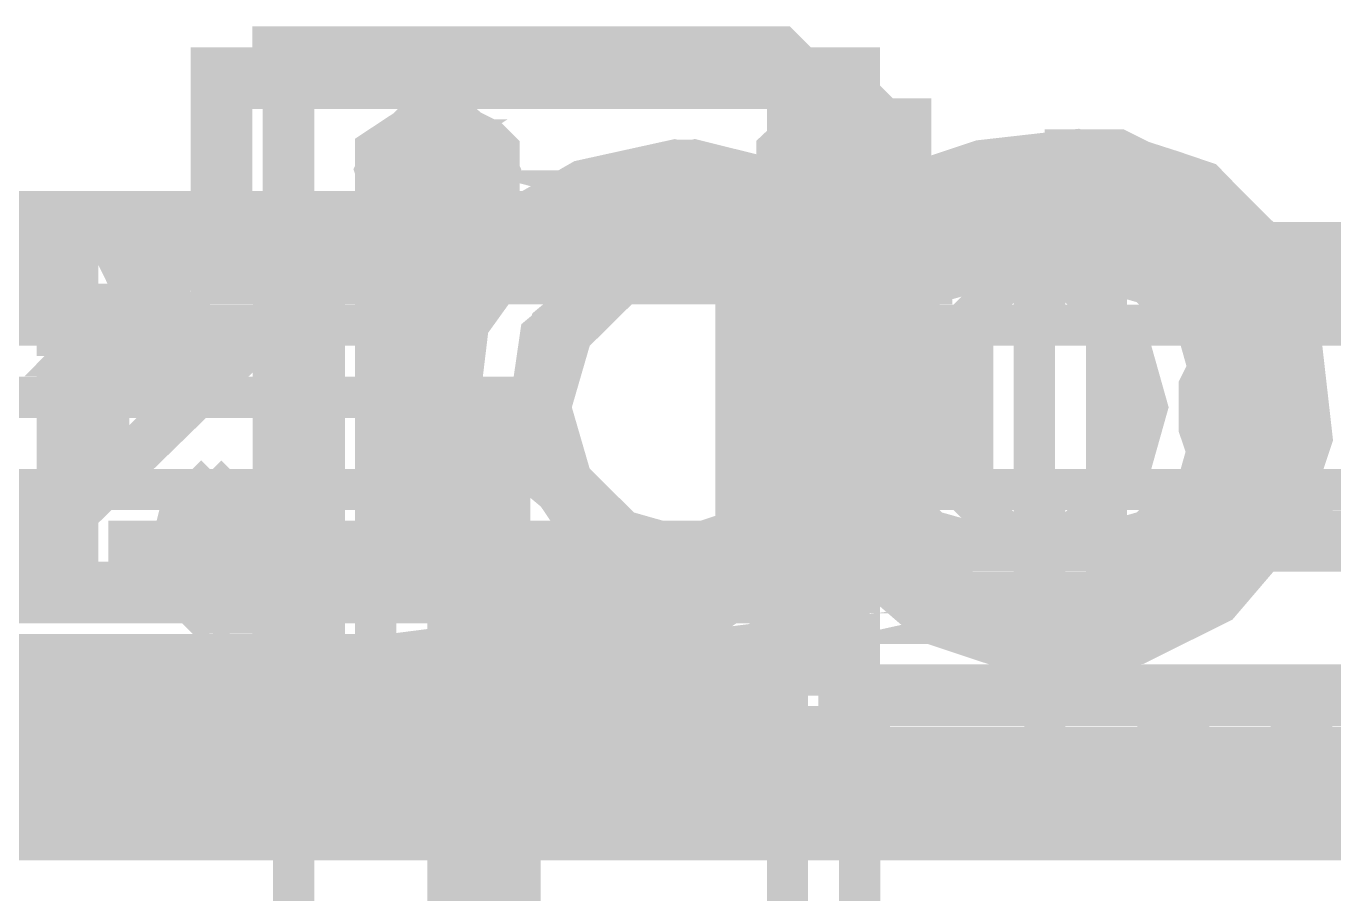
# Model space of a CAD drawing. Extents: x 0.1 to 11.6, y 0.3 to 16.2.
# Drawn here: x 9.9717 to 10.1835, y 13.7562 to 13.8967 of the extents above; entities that cross this region are included whole.
import ezdxf

# ---------------------------------------------------------------- set-up
doc = ezdxf.new("R2010")
doc.units = 0
doc.header["$MEASUREMENT"] = 0

msp = doc.modelspace()

# ---------------------------------------------------------------- linework, layer by layer
at = {"color": 0}
for points, const_width in [([(10.095, 13.8883), (10.095, 13.89), (10.0933, 13.8917), (10.0917, 13.8917), (10.0883, 13.8917), (10.085, 13.8917), (10.0817, 13.8917), (10.08, 13.8917), (10.075, 13.8917), (10.0717, 13.8917), (10.0667, 13.8917), (10.0617, 13.8917), (10.0583, 13.8917), (10.0517, 13.8917), (10.0483, 13.8917), (10.0433, 13.8917), (10.0384, 13.8917), (10.0333, 13.8917), (10.03, 13.8917), (10.0267, 13.8917), (10.0233, 13.8917), (10.02, 13.8917), (10.0167, 13.8917), (10.015, 13.8917), (10.0133, 13.8917), (10.0133, 13.89), (10.0133, 13.8883)], 0.01), ([(10.105, 13.88), (10.105, 13.8883), (10.1033, 13.8883), (10.1017, 13.8883), (10.1, 13.8883), (10.0983, 13.8883), (10.0933, 13.8883), (10.0917, 13.8883), (10.0866, 13.8883), (10.0817, 13.8883), (10.0783, 13.8883), (10.0717, 13.8883), (10.0684, 13.8883), (10.0617, 13.8883), (10.0566, 13.8883), (10.0517, 13.8883), (10.045, 13.8883), (10.0417, 13.8883), (10.035, 13.8883), (10.03, 13.8883), (10.025, 13.8883), (10.02, 13.8883), (10.0167, 13.8883), (10.0133, 13.8883), (10.01, 13.8883), (10.0084, 13.8883), (10.0067, 13.8883), (10.005, 13.8883), (10.0033, 13.8883), (10.0033, 13.865)], 0.01), ([(10.0133, 13.8883), (10.0133, 13.8033)], 0.00667), ([(10.015, 13.8883), (10.015, 13.8033)], 0.00667), ([(10.095, 13.8033), (10.095, 13.8883)], 0.00667), ([(10.0967, 13.875), (10.0967, 13.8883)], 0.00667), ([(10.1117, 13.88), (10.1133, 13.88)], 0.01), ([(10.1117, 13.88), (10.1133, 13.88)], 0.01), ([(10.045, 13.8733), (10.045, 13.8767), (10.0433, 13.8783), (10.04, 13.88), (10.0384, 13.88), (10.035, 13.88), (10.0333, 13.8783), (10.0317, 13.8767), (10.03, 13.8733)], 0.00667), ([(10.0317, 13.875), (10.035, 13.8783), (10.0384, 13.8783), (10.0333, 13.875)], 0.00667), ([(10.0333, 13.8733), (10.035, 13.8767), (10.0367, 13.8783), (10.0384, 13.88), (10.0417, 13.88), (10.0433, 13.88), (10.0467, 13.8783), (10.0483, 13.8767), (10.0483, 13.8733)], 0.00667), ([(10.0384, 13.88), (10.035, 13.88)], 0.00667), ([(10.0384, 13.87), (10.0384, 13.875), (10.035, 13.8783)], 0.00667), ([(10.0384, 13.8783), (10.0417, 13.875), (10.0384, 13.875)], 0.00667), ([(10.0417, 13.88), (10.04, 13.88)], 0.00667), ([(10.0967, 13.88), (10.095, 13.88), (10.095, 13.8783), (10.0933, 13.8767), (10.0933, 13.8733), (10.0933, 13.87), (10.095, 13.8666), (10.095, 13.865)], 0.00667), ([(10.0967, 13.865), (10.095, 13.865), (10.0967, 13.865), (10.0967, 13.8666), (10.0967, 13.87), (10.0967, 13.8733), (10.0967, 13.8767), (10.0967, 13.8783), (10.0967, 13.88), (10.095, 13.88)], 0.00667), ([(10.0967, 13.865), (10.0967, 13.8666), (10.095, 13.8683), (10.095, 13.87), (10.095, 13.8717), (10.095, 13.8733), (10.095, 13.8767), (10.095, 13.8783), (10.0967, 13.88)], 0.00667), ([(10.095, 13.8666), (10.095, 13.8683), (10.095, 13.8717), (10.095, 13.8733), (10.095, 13.875), (10.095, 13.8767), (10.095, 13.8783), (10.095, 13.88)], 0.00667), ([(10.095, 13.88), (10.0967, 13.88), (10.0967, 13.8783), (10.0967, 13.8767), (10.0967, 13.875), (10.0967, 13.8733), (10.0967, 13.8717), (10.0967, 13.8683), (10.0967, 13.8666), (10.095, 13.8666)], 0.00667), ([(10.0967, 13.88), (10.095, 13.88)], 0.00667), ([(10.0967, 13.88), (10.0983, 13.8783), (10.0983, 13.8767), (10.0983, 13.8733), (10.0983, 13.8717), (10.0983, 13.87), (10.0983, 13.8683), (10.0967, 13.8666), (10.0967, 13.865)], 0.00667), ([(10.105, 13.88), (10.105, 13.8783), (10.105, 13.8767), (10.105, 13.8733), (10.105, 13.87), (10.105, 13.8666), (10.105, 13.865)], 0.00667), ([(10.105, 13.865), (10.105, 13.88)], 0.00667), ([(10.1067, 13.875), (10.105, 13.8783)], 0.00667), ([(10.1133, 13.8783), (10.105, 13.8783), (10.105, 13.875)], 0.00667), ([(10.1117, 13.8767), (10.1133, 13.8767)], 0.01), ([(10.1133, 13.88), (10.1133, 13.8783), (10.1133, 13.8767), (10.1133, 13.8733), (10.1133, 13.8717), (10.1133, 13.87), (10.1133, 13.8683), (10.1133, 13.8666), (10.1133, 13.865)], 0.00667), ([(10.1683, 13.86), (10.1567, 13.87), (10.1417, 13.875), (10.1267, 13.8733), (10.1117, 13.8683)], 0.01), ([(10.1717, 13.86), (10.1683, 13.8633), (10.165, 13.8666), (10.1617, 13.87), (10.1567, 13.8717), (10.1517, 13.8733), (10.1483, 13.875), (10.1417, 13.875), (10.14, 13.875), (10.1367, 13.875)], 0.01), ([(10.0333, 13.87), (10.0333, 13.875), (10.0317, 13.875)], 0.00667), ([(10.0317, 13.875), (10.0317, 13.87)], 0.00667), ([(10.0417, 13.875), (10.0417, 13.87), (10.0384, 13.87)], 0.00667), ([(10.1017, 13.865), (10.09, 13.8717), (10.0767, 13.875), (10.0617, 13.8717), (10.05, 13.865)], 0.00667), ([(10.105, 13.855), (10.105, 13.865), (10.0933, 13.8717), (10.08, 13.875), (10.0667, 13.8717), (10.055, 13.865)], 0.00667), ([(10.08, 13.875), (10.0767, 13.875)], 0.00667), ([(10.1717, 13.8583), (10.1783, 13.845), (10.18, 13.83), (10.175, 13.815), (10.165, 13.8033), (10.1517, 13.7967), (10.1367, 13.795), (10.1217, 13.8), (10.11, 13.81), (10.1067, 13.815), (10.105, 13.8184), (10.1033, 13.8233), (10.1017, 13.8283), (10.1017, 13.8333), (10.1017, 13.8366), (10.1017, 13.8417), (10.1033, 13.8467), (10.105, 13.8517), (10.1067, 13.855), (10.11, 13.86), (10.1133, 13.8633), (10.1166, 13.8666), (10.1217, 13.8683), (10.125, 13.8717), (10.13, 13.8733), (10.135, 13.8733), (10.1383, 13.875), (10.1417, 13.875)], 0.00667), ([(10.105, 13.87), (10.105, 13.875), (10.1133, 13.875)], 0.00667), ([(10.1067, 13.87), (10.1067, 13.875)], 0.00667), ([(10.03, 13.8733), (10.0317, 13.87), (10.0333, 13.8666), (10.035, 13.865), (10.0384, 13.865)], 0.00667), ([(10.0483, 13.8733), (10.0483, 13.87), (10.0467, 13.8666), (10.0433, 13.865), (10.0417, 13.865), (10.0384, 13.865), (10.0367, 13.8666), (10.035, 13.87), (10.0333, 13.8733)], 0.00667), ([(10.0384, 13.865), (10.04, 13.865), (10.0433, 13.8666), (10.045, 13.87), (10.045, 13.8733)], 0.00667), ([(10.0417, 13.87), (10.0384, 13.8683), (10.035, 13.8683), (10.0384, 13.87)], 0.00667), ([(10.0317, 13.87), (10.0333, 13.87), (10.0384, 13.8683)], 0.00667), ([(10.0317, 13.87), (10.035, 13.8683)], 0.00667), ([(10.07, 13.87), (10.0566, 13.8666), (10.0467, 13.86), (10.0384, 13.8483), (10.0367, 13.835), (10.0384, 13.8217), (10.0467, 13.81), (10.0566, 13.8017), (10.07, 13.8)], 0.00667), ([(10.0767, 13.87), (10.0633, 13.8666), (10.0517, 13.86), (10.0433, 13.8483), (10.0417, 13.835), (10.0433, 13.8217), (10.0517, 13.81), (10.0633, 13.8017), (10.0767, 13.8)], 0.00667), ([(10.0967, 13.8033), (10.0967, 13.87)], 0.00667), ([(10.1133, 13.8683), (10.105, 13.8683), (10.1067, 13.87)], 0.00667), ([(10.135, 13.8), (10.1233, 13.8017), (10.1117, 13.81), (10.1033, 13.8217), (10.1017, 13.835), (10.1033, 13.8483), (10.11, 13.8583), (10.1133, 13.8617), (10.1166, 13.8633), (10.1183, 13.865), (10.1217, 13.8666), (10.125, 13.8683), (10.1283, 13.87), (10.1317, 13.87), (10.135, 13.87)], 0.00667), ([(10.105, 13.8683), (10.105, 13.87), (10.1133, 13.87)], 0.00667), ([(10.1417, 13.87), (10.1283, 13.8666), (10.1166, 13.86), (10.11, 13.8483), (10.1067, 13.835), (10.11, 13.8217), (10.1166, 13.81), (10.1283, 13.8017), (10.1417, 13.8)], 0.00667), ([(10.1417, 13.87), (10.1283, 13.8666), (10.1166, 13.86), (10.1083, 13.8483), (10.1067, 13.835), (10.1083, 13.8217), (10.1166, 13.81), (10.1283, 13.8017), (10.1417, 13.8)], 0.00667), ([(10.1117, 13.87), (10.1133, 13.87)], 0.01), ([(10.1117, 13.865), (10.1117, 13.8666), (10.1166, 13.8683), (10.1217, 13.87), (10.125, 13.87), (10.13, 13.87)], 0.01), ([(10.1533, 13.865), (10.1517, 13.8666), (10.1483, 13.8683), (10.145, 13.87), (10.1417, 13.87), (10.1383, 13.87), (10.135, 13.87), (10.13, 13.87), (10.135, 13.87), (10.14, 13.87), (10.1433, 13.8683), (10.1467, 13.8666), (10.1483, 13.865)], 0.01), ([(10.105, 13.865), (10.105, 13.8666)], 0.01), ([(10.1117, 13.8666), (10.1133, 13.8666)], 0.01), ([(10.1117, 13.8666), (10.1133, 13.8666)], 0.01), ([(10.1117, 13.865), (10.1117, 13.8666)], 0.01), ([(9.97835, 13.865), (9.94997, 13.865), (9.94997, 13.8483)], 0.01), ([(10.1067, 13.86), (10.1067, 13.865), (10.1017, 13.865), (10.0933, 13.865), (10.0866, 13.865), (10.08, 13.865), (10.0717, 13.865), (10.0633, 13.865), (10.0566, 13.865), (10.05, 13.865), (10.0417, 13.865), (10.0333, 13.865), (10.0267, 13.865), (10.02, 13.865), (10.0117, 13.865), (10.0067, 13.865), (10, 13.865), (9.99333, 13.865), (9.98833, 13.865), (9.98167, 13.865), (9.97835, 13.865), (9.97835, 13.8467)], 0.01), ([(10.095, 13.8666), (10.0967, 13.865)], 0.00667), ([(10.105, 13.865), (10.1067, 13.865)], 0.01), ([(10.1067, 13.865), (10.135, 13.865), (10.135, 13.86)], 0.01), ([(10.1117, 13.865), (10.1133, 13.8666)], 0.00667), ([(10.135, 13.865), (10.16, 13.865), (10.16, 13.86)], 0.01), ([(9.97331, 13.865), (9.97331, 13.8483)], 0.00667), ([(9.98833, 13.865), (9.98833, 13.855)], 0.00667), ([(10.005, 13.865), (10.005, 13.855)], 0.00667), ([(10.0133, 13.865), (10.0133, 13.805)], 0.00667), ([(10.0317, 13.865), (10.0317, 13.805)], 0.00667), ([(10.035, 13.865), (10.0384, 13.865)], 0.00667), ([(10.0367, 13.865), (10.0367, 13.805)], 0.00667), ([(10.04, 13.865), (10.0417, 13.865)], 0.00667), ([(10.1117, 13.865), (10.1017, 13.8533), (10.0967, 13.84), (10.0967, 13.825), (10.105, 13.8117), (10.1166, 13.8033), (10.13, 13.8)], 0.00667), ([(10.1683, 13.8583), (10.175, 13.845), (10.1767, 13.83), (10.1717, 13.815), (10.1617, 13.8033), (10.1483, 13.7967), (10.1334, 13.795), (10.1183, 13.8), (10.1067, 13.81), (10.1, 13.8217), (10.0983, 13.835), (10.1, 13.8467), (10.1067, 13.8583), (10.11, 13.8633), (10.1117, 13.865)], 0.00667), ([(10.1483, 13.865), (10.16, 13.8533), (10.165, 13.84), (10.165, 13.825), (10.1567, 13.8117), (10.145, 13.8033), (10.13, 13.8), (10.135, 13.8), (10.1483, 13.8017), (10.16, 13.81), (10.1683, 13.8217), (10.17, 13.835), (10.1683, 13.8483), (10.16, 13.8583), (10.16, 13.8483)], 0.00667), ([(10.11, 13.865), (10.11, 13.805)], 0.00667), ([(10.115, 13.865), (10.115, 13.805)], 0.00667), ([(10.1217, 13.855), (10.1217, 13.865)], 0.00667), ([(10.135, 13.865), (10.135, 13.805)], 0.00667), ([(10.1467, 13.865), (10.1467, 13.805)], 0.00667), ([(10.1533, 13.865), (10.155, 13.8633), (10.1583, 13.8617), (10.16, 13.86)], 0.00667), ([(10.095, 13.7933), (10.095, 13.86), (10.105, 13.86), (10.105, 13.7884), (10.1567, 13.7884)], 0.01), ([(10.2517, 13.7884), (10.2517, 13.86), (10.105, 13.86)], 0.01), ([(10.02, 13.8583), (10.02, 13.7884), (9.87332, 13.7884)], 0.00667), ([(9.94835, 13.7884), (10.02, 13.8583)], 0.00667), ([(9.94997, 13.8583), (10.0283, 13.8583), (10.0283, 13.7783)], 0.00667), ([(9.94997, 13.7884), (10.0217, 13.8583)], 0.00667), ([(9.98335, 13.8433), (9.98503, 13.8417), (9.98335, 13.8433), (9.98503, 13.8467), (9.98665, 13.85), (9.98833, 13.85), (9.98665, 13.8467), (9.98503, 13.8433), (9.98665, 13.84), (9.98665, 13.8417), (9.98665, 13.8433), (9.98503, 13.8433), (9.98503, 13.845), (9.98665, 13.845), (9.98665, 13.8467), (9.98665, 13.8483), (9.98833, 13.8483), (9.98833, 13.85), (9.99001, 13.85), (9.99164, 13.85), (9.99333, 13.85), (9.99333, 13.8483)], 0.01), ([(10.0283, 13.8583), (10.095, 13.8583)], 0.00667), ([(10.08, 13.8583), (10.0684, 13.855), (10.06, 13.8467), (10.0566, 13.835), (10.06, 13.8233), (10.0684, 13.815), (10.08, 13.8117)], 0.00667), ([(10.185, 13.8583), (10.0767, 13.8583), (10.0866, 13.855), (10.0967, 13.8467), (10.0983, 13.835), (10.0967, 13.8233), (10.0866, 13.815), (10.0767, 13.8117), (10.185, 13.8117)], 0.00667), ([(10.1067, 13.8583), (10.1067, 13.805)], 0.00667), ([(10.13, 13.8583), (10.1183, 13.855), (10.11, 13.8467), (10.1083, 13.835), (10.11, 13.8233), (10.1183, 13.815), (10.13, 13.8117)], 0.00667), ([(10.1417, 13.8583), (10.13, 13.855), (10.1217, 13.8467), (10.1183, 13.835), (10.1217, 13.8233), (10.13, 13.815), (10.1417, 13.8117)], 0.00667), ([(10.1367, 13.8583), (10.1367, 13.8483)], 0.00667), ([(9.98833, 13.855), (9.99001, 13.855), (9.99333, 13.855), (9.99501, 13.855), (9.99832, 13.855), (10.0017, 13.855), (10.005, 13.855), (10.01, 13.855), (10.015, 13.855), (10.02, 13.855), (10.025, 13.855), (10.0317, 13.855), (10.0367, 13.855), (10.0433, 13.855)], 0.00667), ([(10.0433, 13.855), (10.05, 13.855), (10.0566, 13.855), (10.0617, 13.855), (10.0684, 13.855), (10.075, 13.855), (10.08, 13.855), (10.0866, 13.855), (10.0917, 13.855), (10.0967, 13.855), (10.1017, 13.855), (10.1067, 13.855), (10.11, 13.855), (10.1133, 13.855), (10.1166, 13.855), (10.1183, 13.855), (10.12, 13.855), (10.1217, 13.855)], 0.00667), ([(10.18, 13.8533), (10.1783, 13.8517), (10.1767, 13.8517), (10.1767, 13.85), (10.175, 13.85), (10.175, 13.8483), (10.1667, 13.8483)], 0.00667), ([(9.99164, 13.85), (9.99001, 13.85), (9.98335, 13.85), (9.97999, 13.85), (9.97999, 13.8483), (9.97835, 13.8467), (9.97835, 13.845), (9.97835, 13.8433)], 0.01), ([(9.98503, 13.845), (9.98503, 13.8467), (9.98503, 13.8483), (9.98665, 13.8483), (9.98665, 13.85)], 0.01), ([(9.98833, 13.85), (9.99001, 13.85), (9.99333, 13.85), (9.99164, 13.85), (9.99501, 13.85), (9.99669, 13.8483), (9.99501, 13.8483), (9.99333, 13.85), (9.99164, 13.85), (9.99001, 13.8483), (9.99001, 13.8467), (9.99001, 13.845), (9.98833, 13.8433), (9.99001, 13.8417), (9.99001, 13.84), (9.99164, 13.84), (9.99333, 13.84), (9.99501, 13.84), (9.99669, 13.84), (9.99501, 13.8383), (9.99164, 13.8383), (9.99001, 13.8383)], 0.01), ([(9.98833, 13.8366), (9.98665, 13.84), (9.98665, 13.8383), (9.98833, 13.8383), (9.98833, 13.8366), (9.99001, 13.8366)], 0.00667), ([(9.99001, 13.85), (9.99164, 13.85)], 0.01), ([(9.99832, 13.845), (9.99832, 13.8467), (9.99669, 13.85)], 0.01), ([(9.99001, 13.85), (9.98833, 13.85), (9.98833, 13.8483), (9.98665, 13.8483), (9.98665, 13.8467)], 0.00667), ([(9.98833, 13.85), (9.98665, 13.8467)], 0.00667), ([(9.99001, 13.8483), (9.99001, 13.8467), (9.98833, 13.845), (9.98833, 13.8433), (9.98833, 13.8417), (9.99001, 13.84)], 0.01), ([(9.99669, 13.8483), (9.99501, 13.85), (9.99333, 13.85), (9.99164, 13.85), (9.99001, 13.8483), (9.98833, 13.845), (9.98833, 13.8433)], 0.00667), ([(9.99001, 13.85), (9.99001, 13.8467), (9.98833, 13.8467), (9.98833, 13.845), (9.98833, 13.8433)], 0.00667), ([(9.99333, 13.85), (9.99164, 13.85), (9.99164, 13.8483), (9.99001, 13.8483), (9.99001, 13.8467)], 0.00667), ([(9.99832, 13.8467), (9.99669, 13.8467), (9.99669, 13.8483), (9.99501, 13.85), (9.99333, 13.85)], 0.00667), ([(9.99669, 13.8433), (9.99501, 13.84), (9.99501, 13.8417), (9.99501, 13.8433), (9.99501, 13.845), (9.99501, 13.8467)], 0.00667), ([(9.99669, 13.8483), (9.99832, 13.8433), (9.99669, 13.84)], 0.01), ([(10.095, 13.8217), (10.0883, 13.8217), (10.0883, 13.8483), (10.095, 13.8483)], 0.01), ([(10.0367, 13.8483), (9.96164, 13.8483), (9.98503, 13.8483)], 0.00667), ([(9.98335, 13.845), (9.98503, 13.8467)], 0.01), ([(9.98503, 13.8483), (9.98503, 13.8217)], 0.00667), ([(9.98503, 13.8433), (9.98503, 13.845), (9.98665, 13.8467)], 0.00667), ([(9.98665, 13.8467), (9.98503, 13.845), (9.98503, 13.8433), (9.98503, 13.8417), (9.98503, 13.84), (9.98665, 13.84)], 0.00667), ([(9.98665, 13.8467), (9.98665, 13.8483), (9.98833, 13.8483), (9.99001, 13.8483)], 0.00667), ([(9.99333, 13.8467), (9.99164, 13.8467), (9.99164, 13.8483), (9.99001, 13.8483), (9.98833, 13.8483), (9.98665, 13.8483)], 0.00667), ([(9.98665, 13.8433), (9.99001, 13.8467)], 0.00667), ([(9.99001, 13.8483), (9.99164, 13.8483), (9.99333, 13.8483), (9.99333, 13.8467), (9.99501, 13.8467)], 0.00667), ([(9.99001, 13.8467), (9.99164, 13.8467), (9.99333, 13.8467), (9.99501, 13.8467), (9.99501, 13.845), (9.99501, 13.8433)], 0.00667), ([(9.99333, 13.8483), (9.99501, 13.8483), (9.99501, 13.8467), (9.99669, 13.8467)], 0.00667), ([(9.99333, 13.8483), (9.99501, 13.8467), (9.99501, 13.845), (9.99501, 13.8433)], 0.00667), ([(9.99333, 13.8433), (9.99333, 13.845), (9.99333, 13.8467)], 0.00667), ([(9.99501, 13.8483), (9.99669, 13.8467)], 0.00667), ([(9.99501, 13.8467), (9.99669, 13.8467), (9.99832, 13.845), (9.99832, 13.8433)], 0.00667), ([(9.99669, 13.8433), (9.99501, 13.8467)], 0.00667), ([(9.99669, 13.8433), (9.99501, 13.8467)], 0.00667), ([(9.99832, 13.8433), (9.99832, 13.845), (9.99832, 13.8467)], 0.00667), ([(10.0117, 13.8217), (10.0117, 13.8483)], 0.00667), ([(10.0367, 13.8483), (10.0367, 13.8217)], 0.00667), ([(10.095, 13.8483), (10.115, 13.8483)], 0.00667), ([(10.115, 13.8217), (10.115, 13.8483), (10.225, 13.8483), (10.225, 13.8217)], 0.00667), ([(10.125, 13.8483), (10.125, 13.8217)], 0.00667), ([(10.1483, 13.8217), (10.1483, 13.8483)], 0.00667), ([(10.175, 13.8483), (10.175, 13.82), (10.1667, 13.82)], 0.00667), ([(9.97667, 13.8433), (9.97835, 13.8417), (9.97835, 13.84), (9.97999, 13.84), (9.97999, 13.8383), (9.98167, 13.8383), (9.98335, 13.8383), (9.99001, 13.8383), (9.99164, 13.8383), (9.99333, 13.8383)], 0.01), ([(9.97835, 13.845), (9.97835, 13.8417)], 0.00667), ([(9.98833, 13.8383), (9.98665, 13.8383), (9.98503, 13.84), (9.98335, 13.8433), (9.98503, 13.8433)], 0.01), ([(9.98503, 13.8433), (9.98503, 13.845)], 0.00667), ([(9.99832, 13.8433), (10, 13.8433)], 0.01), ([(9.99832, 13.8433), (9.99832, 13.845)], 0.00667), ([(9.88167, 13.7933), (10.095, 13.7933), (10.095, 13.805), (10.0933, 13.805), (10.0866, 13.805), (10.08, 13.805), (10.0717, 13.805), (10.0633, 13.805), (10.0566, 13.805), (10.05, 13.805), (10.0417, 13.805), (10.0333, 13.805), (10.0267, 13.805), (10.02, 13.805), (10.0117, 13.805), (10.0067, 13.805), (10, 13.805), (9.99333, 13.805), (9.98833, 13.805), (9.98167, 13.805), (9.97835, 13.805), (9.97835, 13.8417)], 0.01), ([(9.98665, 13.84), (9.98503, 13.84), (9.98503, 13.8417)], 0.01), ([(9.98503, 13.8417), (9.98503, 13.8433)], 0.00667), ([(9.98665, 13.84), (9.98503, 13.84), (9.98503, 13.8417), (9.98503, 13.8433)], 0.00667), ([(9.98503, 13.8433), (9.98665, 13.8433)], 0.00667), ([(9.98665, 13.8383), (9.98833, 13.8383), (9.99001, 13.8383), (9.99164, 13.8383), (9.99164, 13.84), (9.99333, 13.84), (9.99333, 13.8417), (9.99333, 13.8433)], 0.00667), ([(9.98665, 13.8433), (9.99001, 13.84), (9.99001, 13.8383), (9.99164, 13.8383), (9.99164, 13.8366), (9.99333, 13.8366)], 0.00667), ([(9.98833, 13.8433), (9.98833, 13.84), (9.99001, 13.8383), (9.99164, 13.8366), (9.99333, 13.8366), (9.99501, 13.8366), (9.99669, 13.8383)], 0.00667), ([(9.98833, 13.8433), (9.98833, 13.8417), (9.98833, 13.84), (9.99001, 13.84)], 0.00667), ([(9.99501, 13.8433), (9.99501, 13.8417), (9.99501, 13.84), (9.99333, 13.84), (9.99164, 13.84), (9.99001, 13.84)], 0.00667), ([(9.99669, 13.8433), (9.99501, 13.84), (9.99333, 13.84), (9.99333, 13.8383), (9.99164, 13.8383), (9.99001, 13.8383)], 0.00667), ([(9.99832, 13.8433), (9.99832, 13.8417), (9.99669, 13.84), (9.99501, 13.8383)], 0.00667), ([(9.99501, 13.8433), (9.99501, 13.8417), (9.99501, 13.84)], 0.00667), ([(9.99669, 13.84), (9.99832, 13.8417)], 0.01), ([(9.99669, 13.8433), (9.99669, 13.8417), (9.99669, 13.84)], 0.00667), ([(9.99669, 13.84), (9.99669, 13.8433)], 0.00667), ([(9.99669, 13.8433), (9.99832, 13.8433)], 0.00667), ([(9.99832, 13.8417), (9.99832, 13.8433)], 0.00667), ([(9.99832, 13.84), (9.99832, 13.8417), (9.99832, 13.8433)], 0.00667), ([(9.98503, 13.8417), (9.98665, 13.8417)], 0.00667), ([(9.99001, 13.8383), (9.98833, 13.8383), (9.98665, 13.8383), (9.98665, 13.84)], 0.00667), ([(9.99001, 13.8366), (9.99001, 13.84)], 0.00667), ([(9.99501, 13.8383), (9.99669, 13.84), (9.99501, 13.84), (9.99501, 13.8383), (9.99333, 13.8383)], 0.00667), ([(9.99333, 13.8383), (9.99501, 13.84)], 0.00667), ([(9.99333, 13.8366), (9.99333, 13.8383), (9.99501, 13.84), (9.99333, 13.8383)], 0.00667), ([(9.99333, 13.8366), (9.99501, 13.8366), (9.99669, 13.8383), (9.99669, 13.84), (9.99832, 13.84)], 0.00667), ([(9.87332, 13.8366), (10.05, 13.8366), (10.05, 13.7783)], 0.00667), ([(10.04, 13.8366), (10.04, 13.69)], 0.00667), ([(10.045, 13.7783), (10.045, 13.8366), (10.045, 13.69)], 0.00667), ([(9.94997, 13.8217), (9.94997, 13.805), (9.97835, 13.805)], 0.01), ([(10.0367, 13.8217), (9.96164, 13.8217), (9.98503, 13.8217)], 0.00667), ([(9.97331, 13.8217), (9.97331, 13.805)], 0.00667), ([(10.095, 13.8217), (10.115, 13.8217), (10.225, 13.8217)], 0.00667), ([(10.1367, 13.8217), (10.1367, 13.805)], 0.00667), ([(10.16, 13.8217), (10.16, 13.805)], 0.00667), ([(10.18, 13.815), (10.18, 13.8167), (10.1783, 13.8167), (10.1767, 13.8184), (10.1767, 13.82), (10.175, 13.82)], 0.00667), ([(9.98833, 13.805), (9.98833, 13.8133), (9.99001, 13.8133), (9.99333, 13.8133), (9.99501, 13.8133), (9.99832, 13.8133), (10.0017, 13.8133), (10.005, 13.8133), (10.01, 13.8133), (10.015, 13.8133), (10.02, 13.8133), (10.025, 13.8133), (10.0317, 13.8133), (10.0367, 13.8133), (10.0433, 13.8133)], 0.00667), ([(10.005, 13.8133), (10.005, 13.805)], 0.00667), ([(10.0433, 13.8133), (10.05, 13.8133), (10.0566, 13.8133), (10.0617, 13.8133), (10.0684, 13.8133), (10.075, 13.8133), (10.08, 13.8133), (10.0866, 13.8133), (10.0917, 13.8133), (10.0967, 13.8133), (10.1017, 13.8133), (10.1067, 13.8133), (10.11, 13.8133), (10.1133, 13.8133), (10.1166, 13.8133), (10.1183, 13.8133), (10.12, 13.8133), (10.1217, 13.8133)], 0.00667), ([(10.105, 13.8133), (10.105, 13.8033), (10.1033, 13.8033), (10.1017, 13.8033), (10.0983, 13.8033), (10.095, 13.8033)], 0.00667), ([(10.1217, 13.805), (10.1217, 13.8133)], 0.00667), ([(10.0033, 13.805), (10.005, 13.805)], 0.01), ([(10.095, 13.805), (10.0933, 13.805), (10.0917, 13.805), (10.0866, 13.805), (10.0817, 13.805), (10.0783, 13.805), (10.0717, 13.805), (10.0684, 13.805), (10.0617, 13.805), (10.0566, 13.805), (10.0517, 13.805), (10.045, 13.805), (10.0417, 13.805), (10.035, 13.805), (10.03, 13.805), (10.025, 13.805), (10.02, 13.805), (10.0167, 13.805), (10.0133, 13.805), (10.01, 13.805), (10.0084, 13.805), (10.0067, 13.805), (10.005, 13.805), (10.0033, 13.805)], 0.01), ([(10.0133, 13.805), (10.0133, 13.7933)], 0.01), ([(10.05, 13.805), (10.0617, 13.7967), (10.0767, 13.795), (10.09, 13.7967), (10.1017, 13.805)], 0.00667), ([(10.055, 13.805), (10.0667, 13.7967), (10.08, 13.795), (10.0933, 13.7967), (10.1067, 13.805)], 0.00667), ([(10.095, 13.805), (10.1017, 13.805), (10.1067, 13.805)], 0.00667), ([(10.1067, 13.805), (10.1367, 13.805)], 0.00667), ([(10.1367, 13.805), (10.16, 13.805)], 0.00667), ([(10, 13.8017), (10.0033, 13.8017)], 0.00667), ([(10.0033, 13.8017), (10.01, 13.8017)], 0.00667), ([(10.0767, 13.795), (10.08, 13.795)], 0.00667), ([(10.1367, 13.795), (10.1417, 13.795)], 0.00667), ([(10.015, 13.7933), (10.015, 13.7833)], 0.00667), ([(10.095, 13.7933), (10.1083, 13.7933)], 0.00667), ([(10.095, 13.7833), (10.095, 13.7933)], 0.00667), ([(10.1083, 13.7933), (10.1083, 13.7833)], 0.00667), ([(10.1783, 13.7783), (10.1783, 13.7884), (10.1567, 13.7884), (10.1567, 13.7783)], 0.01), ([(10.1783, 13.7884), (10.3233, 13.7884), (10.3233, 13.7783)], 0.01), ([(9.97667, 13.7783), (9.97667, 13.7884)], 0.00667), ([(10.1367, 13.7884), (10.1367, 13.7783)], 0.00667), ([(10.16, 13.7783), (10.16, 13.7884)], 0.00667), ([(9.88167, 13.7783), (9.88167, 13.785), (10.095, 13.785)], 0.01), ([(10.0133, 13.785), (10.0133, 13.7783)], 0.01), ([(10.1083, 13.7833), (10.095, 13.7833)], 0.00667), ([(9.14665, 13.7783), (10.2116, 13.7783), (10.23, 13.7783), (10.2483, 13.7783), (10.2667, 13.7783), (10.2867, 13.7783), (10.305, 13.7783), (10.325, 13.7783), (10.345, 13.7783), (10.3633, 13.7783)], 0.01), ([(9.97667, 13.7717), (9.97667, 13.7783)], 0.00667), ([(9.98503, 13.7783), (9.98503, 13.7767)], 0.00667), ([(9.98503, 13.7767), (9.98665, 13.7767), (9.98833, 13.7767), (9.99001, 13.7767), (9.99333, 13.7767), (9.99669, 13.7767), (10, 13.7767), (10.0033, 13.7767), (10.0084, 13.7767), (10.0133, 13.7767), (10.0183, 13.7767), (10.0233, 13.7767), (10.0283, 13.7767), (10.0333, 13.7767), (10.0384, 13.7767), (10.0433, 13.7767), (10.0483, 13.7767), (10.0533, 13.7767), (10.0583, 13.7767), (10.0633, 13.7767), (10.0667, 13.7767), (10.07, 13.7767), (10.0733, 13.7767), (10.0767, 13.7767), (10.0783, 13.7767), (10.08, 13.7767), (10.0817, 13.7767)], 0.00667), ([(10.0067, 13.7767), (10.0067, 13.7717)], 0.00667), ([(10.015, 13.7783), (10.015, 13.74)], 0.00667), ([(10.0517, 13.7717), (10.05, 13.7717), (10.0483, 13.7717), (10.0467, 13.7733), (10.045, 13.775), (10.045, 13.7767), (10.045, 13.7783)], 0.00667), ([(10.0517, 13.7783), (10.05, 13.7783)], 0.00667), ([(10.0817, 13.7767), (10.1033, 13.7767), (10.1233, 13.7767), (10.125, 13.7767)], 0.00667), ([(10.095, 13.7783), (10.095, 13.74)], 0.00667), ([(10.1033, 13.7717), (10.1033, 13.7767)], 0.00667), ([(10.125, 13.7767), (10.125, 13.7783)], 0.00667), ([(10.1367, 13.7783), (10.1367, 13.7717)], 0.00667), ([(10.16, 13.7717), (10.16, 13.7783)], 0.00667), ([(10.3633, 13.7717), (10.345, 13.7717), (10.325, 13.7717), (10.305, 13.7717), (10.2867, 13.7717), (10.2667, 13.7717), (10.2483, 13.7717), (10.23, 13.7717), (10.2116, 13.7717), (9.14665, 13.7717)], 0.01), ([(9.14665, 13.77), (10.2116, 13.77), (10.23, 13.77), (10.2483, 13.77), (10.2667, 13.77), (10.2867, 13.77), (10.305, 13.77), (10.325, 13.77), (10.345, 13.77), (10.3633, 13.77)], 0.01), ([(10.0417, 13.7717), (10.0417, 13.055)], 0.00667), ([(10.0433, 13.7383), (10.0433, 13.7717)], 0.00667), ([(10.0433, 13.7717), (10.0433, 13.055)], 0.00667), ([(10.0467, 13.7383), (10.0467, 13.7717)], 0.00667), ([(10.1067, 13.7717), (10.1067, 13.055)], 0.00667), ([(10.1067, 13.7717), (10.1067, 13.055)], 0.00667), ([(10.0483, 13.77), (10.0483, 13.0566)], 0.00667), ([(10.0517, 13.77), (10.0517, 13.0566)], 0.00667), ([(9.92165, 13.765), (9.93832, 13.765), (9.95665, 13.765), (9.97499, 13.765), (9.99164, 13.765), (10.0084, 13.765), (10.025, 13.765), (10.04, 13.765), (10.0566, 13.765), (10.0717, 13.765), (10.0866, 13.765), (10.1, 13.765), (10.115, 13.765), (10.1283, 13.765), (10.1417, 13.765), (10.1533, 13.765), (10.165, 13.765), (10.1767, 13.765), (10.1883, 13.765)], 0.00667)]:
    msp.add_lwpolyline(points, dxfattribs=dict(at, const_width=const_width))
for points, const_width in [([(10.1117, 13.8767), (10.1117, 13.8783), (10.1133, 13.8767), (10.1133, 13.87), (10.1117, 13.87), (10.1117, 13.8767)], 0.01), ([(10.1117, 13.8666), (10.1033, 13.8666), (10.1033, 13.8683), (10.1017, 13.87), (10.1017, 13.8733), (10.1017, 13.8767), (10.1033, 13.88), (10.1117, 13.88), (10.1117, 13.8767), (10.1117, 13.875), (10.1117, 13.8717), (10.1117, 13.87), (10.1117, 13.8683), (10.1117, 13.8666)], 0.01), ([(10.1117, 13.8666), (10.1117, 13.8683), (10.1117, 13.87), (10.1117, 13.8717), (10.1117, 13.8733), (10.1117, 13.8767), (10.1117, 13.8783), (10.1117, 13.88), (10.1133, 13.88), (10.1133, 13.8783), (10.1133, 13.8767), (10.1133, 13.8733), (10.1133, 13.8717), (10.1133, 13.87), (10.1133, 13.8683), (10.1117, 13.8683), (10.1117, 13.8666)], 0.01), ([(10.0417, 13.8733), (10.04, 13.8767), (10.0367, 13.88), (10.0333, 13.88), (10.03, 13.8767), (10.0283, 13.8733), (10.03, 13.8683), (10.0333, 13.8666), (10.0367, 13.8666), (10.04, 13.8683), (10.0417, 13.8733)], 0.00667), ([(10.0283, 13.8733), (10.0283, 13.8683), (10.0333, 13.865), (10.0367, 13.865), (10.0417, 13.8683), (10.0417, 13.8733), (10.0417, 13.8767), (10.0367, 13.88), (10.0333, 13.88), (10.0283, 13.8767), (10.0283, 13.8733)], 0.00667), ([(10.0333, 13.8733), (10.035, 13.8683), (10.0384, 13.865), (10.0433, 13.865), (10.0467, 13.8683), (10.0483, 13.8733), (10.0467, 13.8767), (10.0433, 13.88), (10.0384, 13.88), (10.035, 13.8767), (10.0333, 13.8733)], 0.00667), ([(10.0467, 13.8733), (10.0467, 13.8767), (10.0433, 13.88), (10.0384, 13.88), (10.035, 13.8767), (10.035, 13.8733), (10.035, 13.8683), (10.0384, 13.8666), (10.0433, 13.8666), (10.0467, 13.8683), (10.0467, 13.8733)], 0.00667), ([(10.0767, 13.8), (10.07, 13.8), (10.0833, 13.8017), (10.095, 13.81), (10.1033, 13.8217), (10.105, 13.835), (10.1033, 13.8483), (10.095, 13.86), (10.0833, 13.8666), (10.07, 13.87), (10.0767, 13.87), (10.09, 13.8666), (10.1, 13.86), (10.1083, 13.8483), (10.11, 13.835), (10.1083, 13.8217), (10.1, 13.81), (10.09, 13.8017), (10.0767, 13.8)], 0.00667), ([(10.1417, 13.87), (10.155, 13.8666), (10.1667, 13.86), (10.1733, 13.8483), (10.1767, 13.835), (10.1733, 13.8217), (10.1667, 13.81), (10.155, 13.8017), (10.1417, 13.8), (10.155, 13.8017), (10.165, 13.81), (10.1733, 13.8217), (10.175, 13.835), (10.1733, 13.8483), (10.165, 13.86), (10.155, 13.8666), (10.1417, 13.87)], 0.00667), ([(10.0617, 13.815), (10.0733, 13.8117), (10.085, 13.8133), (10.095, 13.82), (10.0983, 13.8317), (10.0967, 13.8433), (10.09, 13.8533), (10.0783, 13.8583), (10.0667, 13.8567), (10.0566, 13.8483), (10.0533, 13.8366), (10.055, 13.825), (10.0617, 13.815)], 0.00667), ([(10.08, 13.8117), (10.0767, 13.8117), (10.065, 13.815), (10.055, 13.8233), (10.0533, 13.835), (10.055, 13.8467), (10.065, 13.855), (10.0767, 13.8583), (10.08, 13.8583), (10.0917, 13.855), (10.1, 13.8467), (10.1033, 13.835), (10.1, 13.8233), (10.0917, 13.815), (10.08, 13.8117)], 0.00667), ([(10.1417, 13.8583), (10.13, 13.8583), (10.1417, 13.855), (10.15, 13.8467), (10.1533, 13.835), (10.15, 13.8233), (10.1417, 13.815), (10.13, 13.8117), (10.1417, 13.8117), (10.1533, 13.815), (10.1617, 13.8233), (10.165, 13.835), (10.1617, 13.8467), (10.1533, 13.855), (10.1417, 13.8583)], 0.00667), ([(10.2, 13.8533), (10.1717, 13.8533), (10.175, 13.855), (10.1783, 13.8567), (10.1816, 13.8583), (10.185, 13.8583), (10.1883, 13.8583), (10.1934, 13.8567), (10.1967, 13.855), (10.2, 13.8533)], 0.00667), ([(10.1667, 13.8483), (10.1667, 13.82), (10.165, 13.8233), (10.1634, 13.8267), (10.1617, 13.8317), (10.1617, 13.835), (10.1617, 13.8383), (10.1634, 13.8417), (10.165, 13.845), (10.1667, 13.8483)], 0.00667), ([(9.98335, 13.845), (9.98503, 13.845), (9.98503, 13.8467), (9.98335, 13.845)], 0.01), ([(9.99832, 13.8433), (9.99832, 13.8417), (9.99669, 13.84), (9.99501, 13.84), (9.99333, 13.84), (9.99164, 13.84), (9.99001, 13.8417), (9.99001, 13.8433), (9.99001, 13.845), (9.99164, 13.8467), (9.99164, 13.8483), (9.99333, 13.8483), (9.99501, 13.8483), (9.99669, 13.8467), (9.99832, 13.845), (9.99832, 13.8433)], 0.01), ([(9.99333, 13.8483), (9.99501, 13.8467), (9.99333, 13.8483)], 0.00667), ([(9.99669, 13.8433), (9.99669, 13.8467), (9.99669, 13.845), (9.99669, 13.8433)], 0.00667), ([(9.99001, 13.8383), (9.99333, 13.8383), (9.99333, 13.84), (9.99164, 13.84), (9.99164, 13.8383), (9.99001, 13.8383), (9.99001, 13.84), (9.98833, 13.84), (9.98665, 13.84), (9.98833, 13.8383), (9.99001, 13.8383)], 0.01), ([(10, 13.8217), (9.99669, 13.8184), (9.99501, 13.8117), (9.99669, 13.805), (10, 13.8017), (10.0033, 13.805), (10.005, 13.8117), (10.0033, 13.8184), (10, 13.8217)], 0.00667), ([(10.01, 13.8017), (10.0133, 13.805), (10.015, 13.8117), (10.0133, 13.8184), (10.01, 13.8217), (10.0067, 13.8184), (10.005, 13.8117), (10.0067, 13.805), (10.01, 13.8017)], 0.00667), ([(10.0033, 13.8217), (10.005, 13.8217), (10.0067, 13.82), (10.0067, 13.8184), (10.0084, 13.8167), (10.0084, 13.815), (10.0084, 13.8133), (10.0084, 13.81), (10.0084, 13.8083), (10.0084, 13.805), (10.0067, 13.8033), (10.005, 13.8033), (10.005, 13.8017), (10.0033, 13.8017), (10.0017, 13.8033), (10, 13.805), (10, 13.8083), (10, 13.81), (9.99832, 13.8133), (10, 13.815), (10, 13.8167), (10, 13.8184), (10.0017, 13.82), (10.0033, 13.8217)], 0.00667), ([(10.0033, 13.8017), (10.0067, 13.805), (10.0084, 13.8117), (10.0067, 13.8184), (10.0033, 13.8217), (10, 13.8184), (9.99832, 13.8117), (10, 13.805), (10.0033, 13.8017)], 0.00667), ([(10.1717, 13.815), (10.2, 13.815), (10.1967, 13.8133), (10.1934, 13.8117), (10.1883, 13.8117), (10.185, 13.8117), (10.1816, 13.8117), (10.1783, 13.8117), (10.175, 13.8133), (10.1717, 13.815)], 0.00667), ([(10.095, 13.785), (10.095, 13.7783), (10.095, 13.785)], 0.01)]:
    msp.add_lwpolyline(points, close=True, dxfattribs=dict(at, const_width=const_width))

doc.saveas('drawing.dxf')
